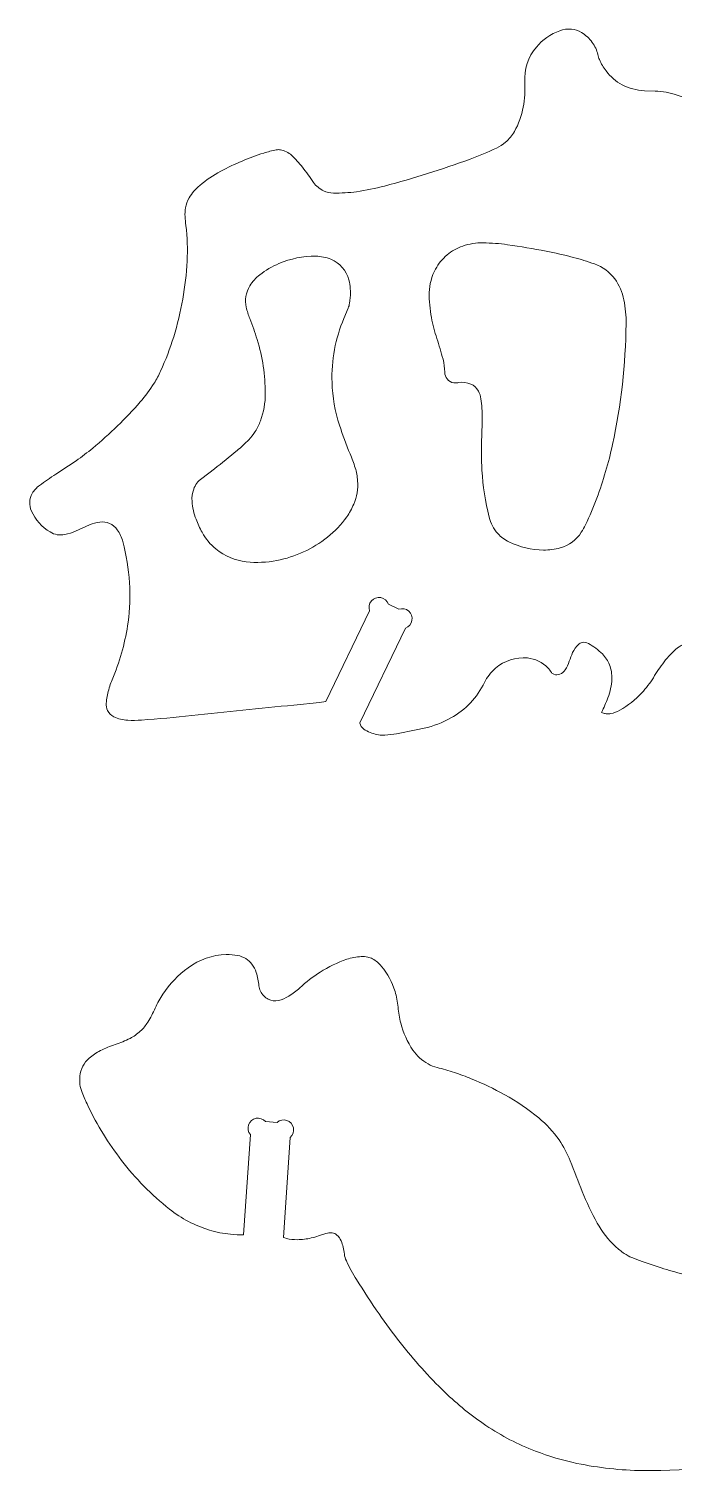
# Model space of a CAD drawing. Header units: centimetres. Extents: x -10.7 to 10.9, y -7.9 to 10.7.
# Drawn here: x 6.491 to 8.366, y 2.67 to 6.86 of the extents above; entities that cross this region are included whole.
import ezdxf

# ---------------------------------------------------------------- set-up
doc = ezdxf.new("R2010")
doc.units = ezdxf.units.CM
doc.header["$MEASUREMENT"] = 0
doc.layers.add('Capa 1', color=7, linetype='Continuous')

msp = doc.modelspace()

# ---------------------------------------------------------------- linework, layer by layer
at = {"layer": 'Capa 1', "color": 250, "lineweight": 18}
for points, knots in [([(6.62684, 5.40086), (6.61678, 5.39655), (6.6063, 5.39323), (6.59556, 5.39098), (6.59556, 5.39098), (6.58074, 5.38786), (6.56527, 5.39053), (6.55234, 5.39844), (6.55234, 5.39844), (6.52873, 5.41289), (6.50993, 5.43406), (6.49838, 5.45922), (6.49838, 5.45922), (6.4908, 5.47574), (6.49171, 5.49495), (6.50081, 5.51068), (6.50081, 5.51068), (6.50604, 5.51969), (6.51308, 5.5275), (6.52152, 5.53361), (6.52152, 5.53361), (6.53704, 5.54491), (6.55291, 5.55574), (6.56905, 5.56613), (6.56905, 5.56613), (6.58892, 5.57894), (6.60858, 5.59204), (6.62803, 5.60549), (6.62803, 5.60549), (6.64473, 5.61701), (6.66092, 5.62927), (6.67654, 5.64222), (6.67654, 5.64222), (6.72594, 5.68319), (6.77203, 5.72796), (6.81438, 5.77616), (6.81438, 5.77616), (6.8294, 5.79322), (6.84295, 5.81153), (6.8549, 5.83085), (6.8549, 5.83085), (6.8619, 5.84217), (6.86818, 5.85392), (6.87369, 5.86602), (6.87369, 5.86602), (6.88844, 5.89839), (6.9011, 5.93169), (6.91159, 5.9657), (6.91159, 5.9657), (6.92265, 6.00158), (6.9315, 6.03813), (6.9381, 6.0751), (6.9381, 6.0751), (6.94459, 6.11145), (6.94881, 6.14816), (6.95074, 6.18505), (6.95074, 6.18505), (6.95255, 6.21972), (6.9513, 6.25451), (6.94699, 6.28896), (6.94699, 6.28896), (6.94592, 6.29757), (6.94515, 6.3062), (6.94467, 6.31487), (6.94467, 6.31487), (6.9442, 6.32336), (6.94469, 6.33189), (6.94614, 6.34029), (6.94614, 6.34029), (6.94787, 6.35033), (6.95142, 6.35999), (6.95662, 6.36876), (6.95662, 6.36876), (6.96479, 6.38255), (6.97522, 6.39488), (6.98744, 6.40524), (6.98744, 6.40524), (7.00619, 6.42111), (7.02661, 6.43493), (7.04832, 6.44642), (7.04832, 6.44642), (7.06861, 6.45718), (7.08937, 6.46704), (7.11055, 6.47596), (7.11055, 6.47596), (7.13105, 6.48462), (7.15193, 6.49234), (7.17311, 6.4991), (7.17311, 6.4991), (7.18515, 6.50295), (7.19741, 6.5061), (7.20981, 6.50852), (7.20981, 6.50852), (7.21376, 6.50928), (7.21784, 6.50932), (7.22179, 6.50861), (7.22179, 6.50861), (7.23383, 6.50648), (7.24501, 6.50095), (7.25402, 6.49269), (7.25402, 6.49269), (7.26553, 6.48213), (7.27611, 6.47061), (7.28563, 6.45823), (7.28563, 6.45823), (7.29679, 6.44371), (7.3076, 6.42894), (7.31803, 6.41389), (7.31803, 6.41389), (7.32539, 6.40331), (7.33546, 6.39494), (7.3472, 6.38964), (7.3472, 6.38964), (7.35611, 6.38559), (7.36574, 6.38339), (7.37553, 6.38312), (7.37553, 6.38312), (7.3981, 6.38251), (7.4207, 6.38383), (7.44305, 6.38705), (7.44305, 6.38705), (7.4704, 6.39099), (7.4975, 6.39649), (7.52423, 6.40354), (7.52423, 6.40354), (7.60817, 6.42564), (7.69102, 6.45165), (7.77255, 6.48146), (7.77255, 6.48146), (7.79873, 6.49104), (7.82443, 6.50182), (7.84959, 6.5138), (7.84959, 6.5138), (7.85898, 6.51828), (7.86776, 6.52393), (7.87573, 6.53061), (7.87573, 6.53061), (7.8862, 6.53938), (7.89497, 6.54998), (7.90162, 6.56193), (7.90162, 6.56193), (7.91394, 6.584), (7.92254, 6.60791), (7.92712, 6.63276), (7.92712, 6.63276), (7.9293, 6.6445), (7.93075, 6.65635), (7.93148, 6.66826), (7.93148, 6.66826), (7.93221, 6.68047), (7.93225, 6.69269), (7.93154, 6.7049), (7.93154, 6.7049), (7.92942, 6.74198), (7.9415, 6.77852), (7.96528, 6.80706), (7.96528, 6.80706), (7.98331, 6.82869), (8.00681, 6.84514), (8.03331, 6.85466), (8.03331, 6.85466), (8.04412, 6.85856), (8.05564, 6.86009), (8.06709, 6.85918), (8.06709, 6.85918), (8.07747, 6.85837), (8.08751, 6.8551), (8.09638, 6.84966), (8.09638, 6.84966), (8.10863, 6.84213), (8.11932, 6.83231), (8.12785, 6.82071), (8.12785, 6.82071), (8.13565, 6.81013), (8.14109, 6.79801), (8.14385, 6.78515), (8.14385, 6.78515), (8.1449, 6.78024), (8.14645, 6.77544), (8.14847, 6.77084), (8.14847, 6.77084), (8.15365, 6.75913), (8.16012, 6.74802), (8.16776, 6.73775), (8.16776, 6.73775), (8.18024, 6.72098), (8.19638, 6.70727), (8.21495, 6.69768), (8.21495, 6.69768), (8.23487, 6.68738), (8.25671, 6.68143), (8.27908, 6.68022)], [0, 0, 0, 0, 0.0204082, 0.0204082, 0.0204082, 0.0204082, 0.0408163, 0.0408163, 0.0408163, 0.0408163, 0.0612245, 0.0612245, 0.0612245, 0.0612245, 0.0816327, 0.0816327, 0.0816327, 0.0816327, 0.1020408, 0.1020408, 0.1020408, 0.1020408, 0.122449, 0.122449, 0.122449, 0.122449, 0.1428571, 0.1428571, 0.1428571, 0.1428571, 0.1632653, 0.1632653, 0.1632653, 0.1632653, 0.1836735, 0.1836735, 0.1836735, 0.1836735, 0.2040816, 0.2040816, 0.2040816, 0.2040816, 0.2244898, 0.2244898, 0.2244898, 0.2244898, 0.244898, 0.244898, 0.244898, 0.244898, 0.2653061, 0.2653061, 0.2653061, 0.2653061, 0.2857143, 0.2857143, 0.2857143, 0.2857143, 0.3061224, 0.3061224, 0.3061224, 0.3061224, 0.3265306, 0.3265306, 0.3265306, 0.3265306, 0.3469388, 0.3469388, 0.3469388, 0.3469388, 0.3673469, 0.3673469, 0.3673469, 0.3673469, 0.3877551, 0.3877551, 0.3877551, 0.3877551, 0.4081633, 0.4081633, 0.4081633, 0.4081633, 0.4285714, 0.4285714, 0.4285714, 0.4285714, 0.4489796, 0.4489796, 0.4489796, 0.4489796, 0.4693878, 0.4693878, 0.4693878, 0.4693878, 0.4897959, 0.4897959, 0.4897959, 0.4897959, 0.5102041, 0.5102041, 0.5102041, 0.5102041, 0.5306122, 0.5306122, 0.5306122, 0.5306122, 0.5510204, 0.5510204, 0.5510204, 0.5510204, 0.5714286, 0.5714286, 0.5714286, 0.5714286, 0.5918367, 0.5918367, 0.5918367, 0.5918367, 0.6122449, 0.6122449, 0.6122449, 0.6122449, 0.6326531, 0.6326531, 0.6326531, 0.6326531, 0.6530612, 0.6530612, 0.6530612, 0.6530612, 0.6734694, 0.6734694, 0.6734694, 0.6734694, 0.6938776, 0.6938776, 0.6938776, 0.6938776, 0.7142857, 0.7142857, 0.7142857, 0.7142857, 0.7346939, 0.7346939, 0.7346939, 0.7346939, 0.755102, 0.755102, 0.755102, 0.755102, 0.7755102, 0.7755102, 0.7755102, 0.7755102, 0.7959184, 0.7959184, 0.7959184, 0.7959184, 0.8163265, 0.8163265, 0.8163265, 0.8163265, 0.8367347, 0.8367347, 0.8367347, 0.8367347, 0.8571429, 0.8571429, 0.8571429, 0.8571429, 0.877551, 0.877551, 0.877551, 0.877551, 0.8979592, 0.8979592, 0.8979592, 0.8979592, 0.9183673, 0.9183673, 0.9183673, 0.9183673, 0.9387755, 0.9387755, 0.9387755, 0.9387755, 0.9591837, 0.9591837, 0.9591837, 0.9591837, 1, 1, 1, 1]), ([(8.31074, 6.679), (8.32131, 6.67876), (8.33185, 6.67774), (8.34228, 6.67594), (8.34228, 6.67594), (8.37421, 6.67044), (8.40447, 6.65778), (8.43079, 6.6389), (8.43079, 6.6389), (8.46445, 6.61475), (8.4936, 6.5849), (8.51691, 6.55068), (8.51691, 6.55068), (8.52509, 6.5387), (8.53261, 6.5263), (8.53948, 6.51353), (8.53948, 6.51353), (8.54451, 6.50417), (8.54886, 6.49446), (8.5525, 6.48448), (8.5525, 6.48448), (8.55764, 6.47041), (8.56478, 6.45714), (8.57372, 6.44511), (8.57372, 6.44511), (8.58988, 6.42336), (8.61194, 6.40669), (8.6373, 6.39713)], [0, 0, 0, 0, 0.125, 0.125, 0.125, 0.125, 0.25, 0.25, 0.25, 0.25, 0.375, 0.375, 0.375, 0.375, 0.5, 0.5, 0.5, 0.5, 0.625, 0.625, 0.625, 0.625, 0.75, 0.75, 0.75, 0.75, 1, 1, 1, 1]), ([(8.1343, 6.17702), (8.1577, 6.16859), (8.1781, 6.15347), (8.19299, 6.13353), (8.19299, 6.13353), (8.20644, 6.11555), (8.21561, 6.09476), (8.21983, 6.0727), (8.21983, 6.0727), (8.22423, 6.0498), (8.22631, 6.02652), (8.22606, 6.00319), (8.22606, 6.00319), (8.22478, 5.88525), (8.21158, 5.76776), (8.18667, 5.65248), (8.18667, 5.65248), (8.17522, 5.59951), (8.16, 5.54743), (8.14109, 5.49664), (8.14109, 5.49664), (8.13133, 5.47038), (8.12034, 5.44459), (8.10819, 5.41935), (8.10819, 5.41935), (8.10456, 5.4118), (8.10045, 5.40448), (8.09592, 5.39746), (8.09592, 5.39746), (8.08168, 5.37534), (8.05981, 5.35926), (8.03447, 5.35224), (8.03447, 5.35224), (8.01879, 5.34789), (8.00256, 5.34582), (7.98628, 5.34606), (7.98628, 5.34606), (7.95139, 5.3466), (7.91704, 5.35465), (7.88554, 5.36965), (7.88554, 5.36965), (7.8733, 5.3755), (7.86236, 5.38375), (7.85339, 5.39394), (7.85339, 5.39394), (7.84131, 5.40763), (7.8327, 5.42402), (7.82826, 5.44173), (7.82826, 5.44173), (7.81711, 5.48634), (7.81011, 5.53188), (7.80738, 5.57776), (7.80738, 5.57776), (7.80543, 5.61066), (7.80516, 5.64366), (7.80659, 5.67658), (7.80659, 5.67658), (7.80737, 5.6943), (7.80782, 5.71205), (7.80797, 5.72978), (7.80797, 5.72978), (7.80811, 5.74835), (7.8069, 5.76691), (7.8043, 5.7853), (7.8043, 5.7853), (7.8032, 5.79315), (7.80072, 5.80074), (7.79698, 5.80773), (7.79698, 5.80773), (7.79207, 5.81688), (7.78422, 5.82412), (7.77468, 5.82828), (7.77468, 5.82828), (7.76391, 5.83295), (7.75199, 5.83438), (7.74043, 5.83233), (7.74043, 5.83233), (7.73558, 5.83146), (7.73063, 5.83133), (7.72574, 5.83193), (7.72574, 5.83193), (7.71799, 5.83285), (7.71092, 5.83684), (7.70614, 5.84301), (7.70614, 5.84301), (7.70181, 5.84857), (7.69943, 5.85539), (7.69932, 5.86242), (7.69932, 5.86242), (7.69914, 5.87518), (7.69739, 5.88787), (7.69413, 5.9002), (7.69413, 5.9002), (7.68877, 5.92047), (7.68285, 5.94059), (7.67637, 5.96052), (7.67637, 5.96052), (7.66988, 5.98047), (7.6646, 6.00079), (7.66054, 6.02138), (7.66054, 6.02138), (7.65582, 6.04535), (7.6537, 6.06977), (7.65424, 6.0942), (7.65424, 6.0942), (7.65475, 6.11808), (7.66102, 6.14146), (7.67247, 6.16242), (7.67247, 6.16242), (7.68097, 6.17795), (7.69224, 6.19176), (7.70577, 6.20319), (7.70577, 6.20319), (7.71921, 6.21456), (7.73464, 6.22332), (7.7513, 6.22905), (7.7513, 6.22905), (7.77042, 6.23561), (7.79051, 6.23881), (7.81071, 6.23851), (7.81071, 6.23851), (7.83453, 6.23814), (7.85831, 6.23627), (7.8819, 6.23294), (7.8819, 6.23294), (7.91926, 6.22767), (7.95646, 6.22145), (7.99351, 6.21433), (7.99351, 6.21433), (8.02012, 6.20922), (8.04654, 6.20318), (8.07274, 6.19623), (8.07274, 6.19623), (8.09353, 6.19073), (8.11406, 6.18432), (8.1343, 6.17702)], [0, 0, 0, 0, 0.0285714, 0.0285714, 0.0285714, 0.0285714, 0.0571429, 0.0571429, 0.0571429, 0.0571429, 0.0857143, 0.0857143, 0.0857143, 0.0857143, 0.1142857, 0.1142857, 0.1142857, 0.1142857, 0.1428571, 0.1428571, 0.1428571, 0.1428571, 0.1714286, 0.1714286, 0.1714286, 0.1714286, 0.2, 0.2, 0.2, 0.2, 0.2285714, 0.2285714, 0.2285714, 0.2285714, 0.2571429, 0.2571429, 0.2571429, 0.2571429, 0.2857143, 0.2857143, 0.2857143, 0.2857143, 0.3142857, 0.3142857, 0.3142857, 0.3142857, 0.3428571, 0.3428571, 0.3428571, 0.3428571, 0.3714286, 0.3714286, 0.3714286, 0.3714286, 0.4, 0.4, 0.4, 0.4, 0.4285714, 0.4285714, 0.4285714, 0.4285714, 0.4571429, 0.4571429, 0.4571429, 0.4571429, 0.4857143, 0.4857143, 0.4857143, 0.4857143, 0.5142857, 0.5142857, 0.5142857, 0.5142857, 0.5428571, 0.5428571, 0.5428571, 0.5428571, 0.5714286, 0.5714286, 0.5714286, 0.5714286, 0.6, 0.6, 0.6, 0.6, 0.6285714, 0.6285714, 0.6285714, 0.6285714, 0.6571429, 0.6571429, 0.6571429, 0.6571429, 0.6857143, 0.6857143, 0.6857143, 0.6857143, 0.7142857, 0.7142857, 0.7142857, 0.7142857, 0.7428571, 0.7428571, 0.7428571, 0.7428571, 0.7714286, 0.7714286, 0.7714286, 0.7714286, 0.8, 0.8, 0.8, 0.8, 0.8285714, 0.8285714, 0.8285714, 0.8285714, 0.8571429, 0.8571429, 0.8571429, 0.8571429, 0.8857143, 0.8857143, 0.8857143, 0.8857143, 0.9142857, 0.9142857, 0.9142857, 0.9142857, 0.9428571, 0.9428571, 0.9428571, 0.9428571, 1, 1, 1, 1]), ([(7.02986, 5.5821), (7.05225, 5.5991), (7.07417, 5.61669), (7.09565, 5.63481), (7.09565, 5.63481), (7.10754, 5.64483), (7.11896, 5.65541), (7.12987, 5.66651), (7.12987, 5.66651), (7.137, 5.67377), (7.1433, 5.68181), (7.14866, 5.69047), (7.14866, 5.69047), (7.15468, 5.70027), (7.15974, 5.71063), (7.16372, 5.72143), (7.16372, 5.72143), (7.17309, 5.74683), (7.17786, 5.77369), (7.1778, 5.80076), (7.1778, 5.80076), (7.1777, 5.85382), (7.16972, 5.90659), (7.15413, 5.9573), (7.15413, 5.9573), (7.14779, 5.97794), (7.14067, 5.99834), (7.13278, 6.01843), (7.13278, 6.01843), (7.12853, 6.02926), (7.12507, 6.04039), (7.12243, 6.05172), (7.12243, 6.05172), (7.12007, 6.06186), (7.11977, 6.07237), (7.12153, 6.08262), (7.12153, 6.08262), (7.12343, 6.09355), (7.12735, 6.10405), (7.13312, 6.11354), (7.13312, 6.11354), (7.14061, 6.12589), (7.15032, 6.13673), (7.16178, 6.14551), (7.16178, 6.14551), (7.17886, 6.15862), (7.19749, 6.16956), (7.21725, 6.1781), (7.21725, 6.1781), (7.25112, 6.19273), (7.28769, 6.20004), (7.32458, 6.19952), (7.32458, 6.19952), (7.33954, 6.19932), (7.35431, 6.19635), (7.36819, 6.19074), (7.36819, 6.19074), (7.39415, 6.18027), (7.41356, 6.15809), (7.42053, 6.13098)], [0, 0, 0, 0, 0.0625, 0.0625, 0.0625, 0.0625, 0.125, 0.125, 0.125, 0.125, 0.1875, 0.1875, 0.1875, 0.1875, 0.25, 0.25, 0.25, 0.25, 0.3125, 0.3125, 0.3125, 0.3125, 0.375, 0.375, 0.375, 0.375, 0.4375, 0.4375, 0.4375, 0.4375, 0.5, 0.5, 0.5, 0.5, 0.5625, 0.5625, 0.5625, 0.5625, 0.625, 0.625, 0.625, 0.625, 0.6875, 0.6875, 0.6875, 0.6875, 0.75, 0.75, 0.75, 0.75, 0.8125, 0.8125, 0.8125, 0.8125, 0.875, 0.875, 0.875, 0.875, 1, 1, 1, 1]), ([(7.42451, 6.07921), (7.42451, 6.07921), (7.42348, 6.0699), (7.42348, 6.0699), (7.42348, 6.0699), (7.42348, 6.0699), (7.4225, 6.06276), (7.4225, 6.06276)], [0, 0, 0, 0, 0.3333333, 0.3333333, 0.3333333, 0.3333333, 1, 1, 1, 1]), ([(7.40624, 6.019), (7.39383, 5.98981), (7.38464, 5.95934), (7.37885, 5.92814), (7.37885, 5.92814), (7.37304, 5.89671), (7.37064, 5.86475), (7.37173, 5.83281), (7.37173, 5.83281), (7.37317, 5.79061), (7.38048, 5.74881), (7.39343, 5.70862), (7.39343, 5.70862), (7.40253, 5.68044), (7.41281, 5.65267), (7.42424, 5.62534), (7.42424, 5.62534), (7.42978, 5.61211), (7.43471, 5.59862), (7.43898, 5.58494), (7.43898, 5.58494), (7.44283, 5.57262), (7.44524, 5.55991), (7.44615, 5.54706), (7.44615, 5.54706), (7.44779, 5.52372), (7.44386, 5.50033), (7.43467, 5.47882), (7.43467, 5.47882), (7.42916, 5.46596), (7.42237, 5.45369), (7.41435, 5.4422), (7.41435, 5.4422), (7.39884, 5.41995), (7.38012, 5.40013), (7.35879, 5.38337), (7.35879, 5.38337), (7.31563, 5.34945), (7.26507, 5.32623), (7.21121, 5.31559), (7.21121, 5.31559), (7.18199, 5.30983), (7.15206, 5.3086), (7.12247, 5.31194), (7.12247, 5.31194), (7.09009, 5.31558), (7.05948, 5.32848), (7.03426, 5.34909), (7.03426, 5.34909), (7.01787, 5.36249), (7.00424, 5.37891), (6.9941, 5.3975), (6.9941, 5.3975), (6.98744, 5.40972), (6.9816, 5.42237), (6.97666, 5.43538), (6.97666, 5.43538), (6.97031, 5.45205), (6.96638, 5.46954), (6.96496, 5.48732), (6.96496, 5.48732), (6.96402, 5.49929), (6.96565, 5.51133), (6.96973, 5.5226), (6.96973, 5.5226), (6.9743, 5.53517), (6.9824, 5.54614), (6.99306, 5.55421)], [0, 0, 0, 0, 0.0555556, 0.0555556, 0.0555556, 0.0555556, 0.1111111, 0.1111111, 0.1111111, 0.1111111, 0.1666667, 0.1666667, 0.1666667, 0.1666667, 0.2222222, 0.2222222, 0.2222222, 0.2222222, 0.2777778, 0.2777778, 0.2777778, 0.2777778, 0.3333333, 0.3333333, 0.3333333, 0.3333333, 0.3888889, 0.3888889, 0.3888889, 0.3888889, 0.4444444, 0.4444444, 0.4444444, 0.4444444, 0.5, 0.5, 0.5, 0.5, 0.5555556, 0.5555556, 0.5555556, 0.5555556, 0.6111111, 0.6111111, 0.6111111, 0.6111111, 0.6666667, 0.6666667, 0.6666667, 0.6666667, 0.7222222, 0.7222222, 0.7222222, 0.7222222, 0.7777778, 0.7777778, 0.7777778, 0.7777778, 0.8333333, 0.8333333, 0.8333333, 0.8333333, 0.8888889, 0.8888889, 0.8888889, 0.8888889, 1, 1, 1, 1]), ([(7.26093, 4.89567), (7.16208, 4.88606), (7.06327, 4.87594), (6.96452, 4.86532), (6.96452, 4.86532), (6.91585, 4.86008), (6.86712, 4.85565), (6.81833, 4.85202), (6.81833, 4.85202), (6.80487, 4.85101), (6.79138, 4.85082), (6.77793, 4.85143), (6.77793, 4.85143), (6.76382, 4.85207), (6.75001, 4.85562), (6.73737, 4.86188), (6.73737, 4.86188), (6.72953, 4.86575), (6.72329, 4.87223), (6.71972, 4.88019), (6.71972, 4.88019), (6.71683, 4.8866), (6.71553, 4.89359), (6.71589, 4.9006), (6.71589, 4.9006), (6.71658, 4.91409), (6.71892, 4.92744), (6.72282, 4.94038), (6.72282, 4.94038), (6.72677, 4.95341), (6.73134, 4.96625), (6.73654, 4.97884), (6.73654, 4.97884), (6.7574, 5.02934), (6.77171, 5.08228), (6.7791, 5.13641), (6.7791, 5.13641), (6.78428, 5.17443), (6.78564, 5.21285), (6.78316, 5.25113), (6.78316, 5.25113), (6.78055, 5.29141), (6.77412, 5.33136), (6.76393, 5.37042), (6.76393, 5.37042), (6.76071, 5.38278), (6.75527, 5.39445), (6.74785, 5.40486), (6.74785, 5.40486), (6.73629, 5.4211), (6.71681, 5.4297), (6.69704, 5.42732), (6.69704, 5.42732), (6.68675, 5.42607), (6.67672, 5.42323), (6.6673, 5.41888)], [0, 0, 0, 0, 0.0666667, 0.0666667, 0.0666667, 0.0666667, 0.1333333, 0.1333333, 0.1333333, 0.1333333, 0.2, 0.2, 0.2, 0.2, 0.2666667, 0.2666667, 0.2666667, 0.2666667, 0.3333333, 0.3333333, 0.3333333, 0.3333333, 0.4, 0.4, 0.4, 0.4, 0.4666667, 0.4666667, 0.4666667, 0.4666667, 0.5333333, 0.5333333, 0.5333333, 0.5333333, 0.6, 0.6, 0.6, 0.6, 0.6666667, 0.6666667, 0.6666667, 0.6666667, 0.7333333, 0.7333333, 0.7333333, 0.7333333, 0.8, 0.8, 0.8, 0.8, 0.8666667, 0.8666667, 0.8666667, 0.8666667, 1, 1, 1, 1]), ([(7.53536, 5.18881), (7.53193, 5.19856), (7.52356, 5.20576), (7.5134, 5.20768), (7.5134, 5.20768), (7.50323, 5.20958), (7.4928, 5.20594), (7.48607, 5.19808), (7.48607, 5.19808), (7.47932, 5.19023), (7.47729, 5.17939), (7.48071, 5.16963)], [0, 0, 0, 0, 0.25, 0.25, 0.25, 0.25, 0.5, 0.5, 0.5, 0.5, 1, 1, 1, 1]), ([(7.48071, 5.16963), (7.48071, 5.16963), (7.35401, 4.90579), (7.35401, 4.90579), (7.35401, 4.90579), (7.35401, 4.90579), (7.33501, 4.90349), (7.33501, 4.90349), (7.33501, 4.90349), (7.33501, 4.90349), (7.26093, 4.89567), (7.26093, 4.89567)], [0, 0, 0, 0, 0.25, 0.25, 0.25, 0.25, 0.5, 0.5, 0.5, 0.5, 1, 1, 1, 1]), ([(7.58512, 5.11946), (7.59487, 5.1229), (7.60207, 5.13126), (7.60399, 5.14143), (7.60399, 5.14143), (7.60591, 5.15161), (7.60225, 5.16203), (7.59439, 5.16876), (7.59439, 5.16876), (7.58654, 5.17551), (7.5757, 5.17755), (7.56594, 5.17413)], [0, 0, 0, 0, 0.25, 0.25, 0.25, 0.25, 0.5, 0.5, 0.5, 0.5, 1, 1, 1, 1]), ([(9.17861, 4.83002), (9.19373, 4.85295), (9.20854, 4.8761), (9.22302, 4.89943), (9.22302, 4.89943), (9.23899, 4.92515), (9.25227, 4.95246), (9.26261, 4.9809), (9.26261, 4.9809), (9.27084, 5.00358), (9.27552, 5.02737), (9.27648, 5.05148), (9.27648, 5.05148), (9.27719, 5.0693), (9.27412, 5.08705), (9.26747, 5.10361), (9.26747, 5.10361), (9.26468, 5.11057), (9.26116, 5.1172), (9.25695, 5.12339), (9.25695, 5.12339), (9.25241, 5.13006), (9.24724, 5.13628), (9.24147, 5.14194), (9.24147, 5.14194), (9.23577, 5.14752), (9.22918, 5.15213), (9.22198, 5.15556), (9.22198, 5.15556), (9.21011, 5.1612), (9.19645, 5.16167), (9.18423, 5.15685), (9.18423, 5.15685), (9.16919, 5.15092), (9.15666, 5.14004), (9.14868, 5.126), (9.14868, 5.126), (9.13972, 5.11021), (9.13282, 5.09334), (9.12816, 5.0758), (9.12816, 5.0758), (9.12541, 5.06547), (9.12292, 5.05509), (9.1207, 5.04464), (9.1207, 5.04464), (9.11657, 5.02521), (9.1109, 5.00613), (9.10379, 4.9876), (9.10379, 4.9876), (9.09165, 4.95598), (9.07477, 4.92638), (9.05374, 4.89983), (9.05374, 4.89983), (9.03841, 4.88047), (9.01916, 4.86455), (8.99726, 4.8531), (8.99726, 4.8531), (8.9903, 4.84945), (8.98302, 4.84647), (8.9755, 4.84417), (8.9755, 4.84417), (8.96451, 4.84082), (8.95345, 4.83771), (8.94232, 4.83485), (8.94232, 4.83485), (8.95306, 4.8593), (8.96262, 4.88426), (8.97094, 4.90964), (8.97094, 4.90964), (8.97816, 4.93166), (8.98251, 4.95452), (8.98388, 4.97764), (8.98388, 4.97764), (8.98483, 4.99364), (8.98344, 5.00968), (8.97976, 5.02525), (8.97976, 5.02525), (8.97377, 5.05063), (8.95867, 5.0729), (8.93731, 5.08785), (8.93731, 5.08785), (8.92722, 5.09491), (8.91578, 5.09979), (8.90369, 5.10216), (8.90369, 5.10216), (8.89045, 5.10476), (8.87673, 5.10197), (8.86557, 5.0944), (8.86557, 5.0944), (8.85893, 5.08988), (8.85363, 5.08365), (8.85027, 5.07638), (8.85027, 5.07638), (8.84541, 5.06587), (8.84255, 5.05457), (8.84183, 5.04302), (8.84183, 5.04302), (8.84082, 5.02723), (8.84012, 5.01143), (8.83969, 4.9956), (8.83969, 4.9956), (8.83925, 4.97976), (8.8376, 4.96397), (8.83475, 4.94839), (8.83475, 4.94839), (8.83174, 4.93204), (8.82665, 4.91614), (8.81962, 4.90108), (8.81962, 4.90108), (8.80802, 4.87627), (8.78898, 4.85565), (8.76518, 4.84207), (8.76518, 4.84207), (8.75147, 4.83427), (8.73664, 4.82868), (8.72119, 4.82548), (8.72119, 4.82548), (8.70708, 4.82257), (8.69275, 4.82087), (8.67835, 4.82039), (8.67835, 4.82039), (8.68808, 4.84284), (8.69724, 4.86553), (8.70586, 4.88844), (8.70586, 4.88844), (8.7121, 4.90508), (8.71686, 4.92226), (8.72003, 4.93976), (8.72003, 4.93976), (8.72287, 4.95546), (8.72404, 4.97143), (8.72353, 4.98739), (8.72353, 4.98739), (8.72275, 5.01108), (8.71421, 5.03386), (8.69916, 5.05217), (8.69916, 5.05217), (8.68646, 5.06765), (8.67011, 5.07972), (8.65157, 5.0873), (8.65157, 5.0873), (8.64249, 5.09101), (8.63246, 5.09169), (8.62296, 5.08922), (8.62296, 5.08922), (8.61104, 5.08613), (8.60119, 5.07778), (8.59617, 5.06653), (8.59617, 5.06653), (8.59241, 5.05805), (8.58951, 5.0492), (8.5875, 5.04015), (8.5875, 5.04015), (8.5843, 5.02566), (8.58202, 5.011), (8.58067, 4.99621), (8.58067, 4.99621), (8.57931, 4.98145), (8.57689, 4.96679), (8.57344, 4.95235), (8.57344, 4.95235), (8.56926, 4.93484), (8.56274, 4.91797), (8.55408, 4.9022), (8.55408, 4.9022), (8.53925, 4.87514), (8.5167, 4.8531), (8.48932, 4.83886), (8.48932, 4.83886), (8.4779, 4.83292), (8.46585, 4.82828), (8.45339, 4.82504), (8.45339, 4.82504), (8.4359, 4.82047), (8.41805, 4.81731), (8.40005, 4.81557), (8.40005, 4.81557), (8.42019, 4.83818), (8.43754, 4.86312), (8.45175, 4.88988), (8.45175, 4.88988), (8.46181, 4.90884), (8.46857, 4.92938), (8.47175, 4.95061), (8.47175, 4.95061), (8.47443, 4.96857), (8.47371, 4.98685), (8.46966, 5.00455), (8.46966, 5.00455), (8.46574, 5.02156), (8.45855, 5.03767), (8.44849, 5.05194), (8.44849, 5.05194), (8.44305, 5.05962), (8.43598, 5.06599), (8.42777, 5.07057), (8.42777, 5.07057), (8.41861, 5.07568), (8.40773, 5.07676), (8.39774, 5.07351), (8.39774, 5.07351), (8.38966, 5.07089), (8.38214, 5.06684), (8.3755, 5.06153), (8.3755, 5.06153), (8.36084, 5.0498), (8.34775, 5.03623), (8.33657, 5.02113), (8.33657, 5.02113), (8.32555, 5.00626), (8.31514, 4.99095), (8.30534, 4.97524), (8.30534, 4.97524), (8.29552, 4.95951), (8.28418, 4.94476), (8.27152, 4.93121), (8.27152, 4.93121), (8.25285, 4.91128), (8.23136, 4.89419), (8.20772, 4.88052), (8.20772, 4.88052), (8.19963, 4.87585), (8.19082, 4.87255), (8.18166, 4.87078), (8.18166, 4.87078), (8.1781, 4.87009), (8.17447, 4.86986), (8.17085, 4.87011), (8.17085, 4.87011), (8.16726, 4.87035), (8.1637, 4.87108), (8.16027, 4.87224)], [0, 0, 0, 0, 0.0169492, 0.0169492, 0.0169492, 0.0169492, 0.0338983, 0.0338983, 0.0338983, 0.0338983, 0.0508475, 0.0508475, 0.0508475, 0.0508475, 0.0677966, 0.0677966, 0.0677966, 0.0677966, 0.0847458, 0.0847458, 0.0847458, 0.0847458, 0.1016949, 0.1016949, 0.1016949, 0.1016949, 0.1186441, 0.1186441, 0.1186441, 0.1186441, 0.1355932, 0.1355932, 0.1355932, 0.1355932, 0.1525424, 0.1525424, 0.1525424, 0.1525424, 0.1694915, 0.1694915, 0.1694915, 0.1694915, 0.1864407, 0.1864407, 0.1864407, 0.1864407, 0.2033898, 0.2033898, 0.2033898, 0.2033898, 0.220339, 0.220339, 0.220339, 0.220339, 0.2372881, 0.2372881, 0.2372881, 0.2372881, 0.2542373, 0.2542373, 0.2542373, 0.2542373, 0.2711864, 0.2711864, 0.2711864, 0.2711864, 0.2881356, 0.2881356, 0.2881356, 0.2881356, 0.3050847, 0.3050847, 0.3050847, 0.3050847, 0.3220339, 0.3220339, 0.3220339, 0.3220339, 0.3389831, 0.3389831, 0.3389831, 0.3389831, 0.3559322, 0.3559322, 0.3559322, 0.3559322, 0.3728814, 0.3728814, 0.3728814, 0.3728814, 0.3898305, 0.3898305, 0.3898305, 0.3898305, 0.4067797, 0.4067797, 0.4067797, 0.4067797, 0.4237288, 0.4237288, 0.4237288, 0.4237288, 0.440678, 0.440678, 0.440678, 0.440678, 0.4576271, 0.4576271, 0.4576271, 0.4576271, 0.4745763, 0.4745763, 0.4745763, 0.4745763, 0.4915254, 0.4915254, 0.4915254, 0.4915254, 0.5084746, 0.5084746, 0.5084746, 0.5084746, 0.5254237, 0.5254237, 0.5254237, 0.5254237, 0.5423729, 0.5423729, 0.5423729, 0.5423729, 0.559322, 0.559322, 0.559322, 0.559322, 0.5762712, 0.5762712, 0.5762712, 0.5762712, 0.5932203, 0.5932203, 0.5932203, 0.5932203, 0.6101695, 0.6101695, 0.6101695, 0.6101695, 0.6271186, 0.6271186, 0.6271186, 0.6271186, 0.6440678, 0.6440678, 0.6440678, 0.6440678, 0.6610169, 0.6610169, 0.6610169, 0.6610169, 0.6779661, 0.6779661, 0.6779661, 0.6779661, 0.6949153, 0.6949153, 0.6949153, 0.6949153, 0.7118644, 0.7118644, 0.7118644, 0.7118644, 0.7288136, 0.7288136, 0.7288136, 0.7288136, 0.7457627, 0.7457627, 0.7457627, 0.7457627, 0.7627119, 0.7627119, 0.7627119, 0.7627119, 0.779661, 0.779661, 0.779661, 0.779661, 0.7966102, 0.7966102, 0.7966102, 0.7966102, 0.8135593, 0.8135593, 0.8135593, 0.8135593, 0.8305085, 0.8305085, 0.8305085, 0.8305085, 0.8474576, 0.8474576, 0.8474576, 0.8474576, 0.8644068, 0.8644068, 0.8644068, 0.8644068, 0.8813559, 0.8813559, 0.8813559, 0.8813559, 0.8983051, 0.8983051, 0.8983051, 0.8983051, 0.9152542, 0.9152542, 0.9152542, 0.9152542, 0.9322034, 0.9322034, 0.9322034, 0.9322034, 0.9491525, 0.9491525, 0.9491525, 0.9491525, 0.9661017, 0.9661017, 0.9661017, 0.9661017, 1, 1, 1, 1]), ([(8.15469, 4.87434), (8.16128, 4.88818), (8.1674, 4.90223), (8.17306, 4.91648), (8.17306, 4.91648), (8.17999, 4.93398), (8.1839, 4.95252), (8.18457, 4.97133), (8.18457, 4.97133), (8.18507, 4.98538), (8.1828, 4.99937), (8.17786, 5.01253), (8.17786, 5.01253), (8.17338, 5.02443), (8.16635, 5.03519), (8.15724, 5.04405), (8.15724, 5.04405), (8.14504, 5.05592), (8.13141, 5.06624), (8.11666, 5.07472), (8.11666, 5.07472), (8.11127, 5.07785), (8.10492, 5.0789), (8.09881, 5.07772), (8.09881, 5.07772), (8.09464, 5.0769), (8.09079, 5.07492), (8.08774, 5.07198), (8.08774, 5.07198), (8.08062, 5.06515), (8.07487, 5.05703), (8.07081, 5.04803), (8.07081, 5.04803), (8.06708, 5.03979), (8.0638, 5.03133), (8.06097, 5.02271), (8.06097, 5.02271), (8.05814, 5.01407), (8.05422, 5.00582), (8.04929, 4.99819), (8.04929, 4.99819), (8.0456, 4.99246), (8.04021, 4.98803), (8.0339, 4.98549), (8.0339, 4.98549), (8.02836, 4.98326), (8.02223, 4.98309), (8.01658, 4.98503), (8.01658, 4.98503), (8.01361, 4.98605), (8.01106, 4.98803), (8.00931, 4.99064), (8.00931, 4.99064), (8.00615, 4.99537), (8.00256, 4.99981), (7.9986, 5.00389), (7.9986, 5.00389), (7.98284, 5.02013), (7.96184, 5.03024), (7.93933, 5.03243), (7.93933, 5.03243), (7.90553, 5.03571), (7.87191, 5.02485), (7.84644, 5.00238), (7.84644, 5.00238), (7.83972, 4.99645), (7.83357, 4.9899), (7.82811, 4.98279), (7.82811, 4.98279), (7.82294, 4.97608), (7.81847, 4.96887), (7.81477, 4.96125), (7.81477, 4.96125), (7.79361, 4.91771), (7.75955, 4.88172), (7.71725, 4.8582), (7.71725, 4.8582), (7.69279, 4.84459), (7.66654, 4.83451), (7.63927, 4.82825)], [0, 0, 0, 0, 0.047619, 0.047619, 0.047619, 0.047619, 0.0952381, 0.0952381, 0.0952381, 0.0952381, 0.1428571, 0.1428571, 0.1428571, 0.1428571, 0.1904762, 0.1904762, 0.1904762, 0.1904762, 0.2380952, 0.2380952, 0.2380952, 0.2380952, 0.2857143, 0.2857143, 0.2857143, 0.2857143, 0.3333333, 0.3333333, 0.3333333, 0.3333333, 0.3809524, 0.3809524, 0.3809524, 0.3809524, 0.4285714, 0.4285714, 0.4285714, 0.4285714, 0.4761905, 0.4761905, 0.4761905, 0.4761905, 0.5238095, 0.5238095, 0.5238095, 0.5238095, 0.5714286, 0.5714286, 0.5714286, 0.5714286, 0.6190476, 0.6190476, 0.6190476, 0.6190476, 0.6666667, 0.6666667, 0.6666667, 0.6666667, 0.7142857, 0.7142857, 0.7142857, 0.7142857, 0.7619048, 0.7619048, 0.7619048, 0.7619048, 0.8095238, 0.8095238, 0.8095238, 0.8095238, 0.8571429, 0.8571429, 0.8571429, 0.8571429, 0.9047619, 0.9047619, 0.9047619, 0.9047619, 1, 1, 1, 1]), ([(8.16027, 4.87224), (8.16027, 4.87224), (8.15748, 4.87327), (8.15748, 4.87327), (8.15748, 4.87327), (8.15748, 4.87327), (8.15469, 4.87434), (8.15469, 4.87434)], [0, 0, 0, 0, 0.3333333, 0.3333333, 0.3333333, 0.3333333, 1, 1, 1, 1]), ([(7.55932, 4.81234), (7.54808, 4.81023), (7.53671, 4.80884), (7.52531, 4.80816), (7.52531, 4.80816), (7.51915, 4.8078), (7.51298, 4.80816), (7.50691, 4.80922), (7.50691, 4.80922), (7.49327, 4.81163), (7.48014, 4.81629), (7.46805, 4.823), (7.46805, 4.823), (7.46186, 4.82645), (7.457, 4.8319), (7.45431, 4.83846)], [0, 0, 0, 0, 0.2, 0.2, 0.2, 0.2, 0.4, 0.4, 0.4, 0.4, 0.6, 0.6, 0.6, 0.6, 1, 1, 1, 1]), ([(7.63927, 4.82825), (7.63927, 4.82825), (7.61644, 4.82336), (7.61644, 4.82336), (7.61644, 4.82336), (7.61644, 4.82336), (7.55932, 4.81234), (7.55932, 4.81234)], [0, 0, 0, 0, 0.3333333, 0.3333333, 0.3333333, 0.3333333, 1, 1, 1, 1]), ([(6.88021, 4.05605), (6.90013, 4.08553), (6.92492, 4.1114), (6.95352, 4.13258), (6.95352, 4.13258), (6.98562, 4.15635), (7.02425, 4.16973), (7.06417, 4.1709), (7.06417, 4.1709), (7.07554, 4.17125), (7.08692, 4.17033), (7.09808, 4.16817), (7.09808, 4.16817), (7.11433, 4.16502), (7.1289, 4.15605), (7.13898, 4.14291), (7.13898, 4.14291), (7.14455, 4.13569), (7.14881, 4.12753), (7.15163, 4.11886), (7.15163, 4.11886), (7.15567, 4.10634), (7.15821, 4.09338), (7.1592, 4.08027), (7.1592, 4.08027), (7.15962, 4.07479), (7.16111, 4.06945), (7.16357, 4.06453), (7.16357, 4.06453), (7.16864, 4.05449), (7.17668, 4.04625), (7.18659, 4.04092), (7.18659, 4.04092), (7.19552, 4.03614), (7.20589, 4.03486), (7.21572, 4.03736), (7.21572, 4.03736), (7.22639, 4.04007), (7.23659, 4.04433), (7.246, 4.05003), (7.246, 4.05003), (7.25747, 4.05695), (7.26821, 4.06505), (7.27803, 4.07418), (7.27803, 4.07418), (7.29625, 4.0911), (7.31597, 4.10635), (7.33695, 4.11972), (7.33695, 4.11972), (7.36117, 4.13515), (7.38712, 4.14768), (7.41426, 4.15704), (7.41426, 4.15704), (7.42789, 4.16174), (7.44211, 4.16444), (7.4565, 4.16508), (7.4565, 4.16508), (7.46285, 4.16536), (7.46921, 4.16485), (7.47543, 4.16357), (7.47543, 4.16357), (7.48034, 4.16256), (7.48506, 4.16079), (7.48942, 4.15832), (7.48942, 4.15832), (7.49937, 4.15268), (7.50824, 4.14531), (7.51559, 4.13656), (7.51559, 4.13656), (7.53353, 4.11529), (7.54686, 4.0905), (7.55475, 4.0638), (7.55475, 4.0638), (7.55919, 4.04879), (7.56209, 4.03337), (7.56344, 4.01778), (7.56344, 4.01778), (7.56479, 4.00221), (7.56746, 3.98676), (7.57141, 3.97163), (7.57141, 3.97163), (7.57872, 3.9437), (7.59064, 3.9172), (7.6067, 3.8932), (7.6067, 3.8932), (7.61791, 3.87645), (7.63301, 3.86269), (7.65071, 3.85308), (7.65071, 3.85308), (7.65899, 3.84859), (7.66779, 3.84514), (7.67691, 3.8428), (7.67691, 3.8428), (7.69377, 3.83847), (7.7105, 3.83361), (7.72705, 3.82822), (7.72705, 3.82822), (7.7437, 3.82278), (7.76016, 3.81674), (7.77638, 3.81009), (7.77638, 3.81009), (7.80955, 3.79653), (7.84191, 3.78106), (7.8733, 3.76378), (7.8733, 3.76378), (7.90837, 3.74448), (7.94152, 3.72187), (7.9723, 3.69627), (7.9723, 3.69627), (7.99467, 3.67764), (8.0145, 3.65613), (8.03125, 3.63231), (8.03125, 3.63231), (8.04456, 3.6134), (8.05547, 3.59291), (8.06375, 3.57131), (8.06375, 3.57131), (8.07516, 3.54157), (8.08683, 3.51192), (8.09875, 3.48238), (8.09875, 3.48238), (8.1114, 3.45104), (8.12591, 3.42046), (8.14216, 3.39082), (8.14216, 3.39082), (8.15603, 3.36553), (8.17387, 3.34265), (8.19503, 3.32302), (8.19503, 3.32302), (8.20309, 3.31555), (8.21172, 3.30869), (8.22082, 3.30252), (8.22082, 3.30252), (8.22782, 3.29779), (8.23526, 3.29378), (8.24305, 3.29053), (8.24305, 3.29053), (8.25277, 3.28648), (8.26262, 3.28279), (8.27261, 3.27951)], [0, 0, 0, 0, 0.0277778, 0.0277778, 0.0277778, 0.0277778, 0.0555556, 0.0555556, 0.0555556, 0.0555556, 0.0833333, 0.0833333, 0.0833333, 0.0833333, 0.1111111, 0.1111111, 0.1111111, 0.1111111, 0.1388889, 0.1388889, 0.1388889, 0.1388889, 0.1666667, 0.1666667, 0.1666667, 0.1666667, 0.1944444, 0.1944444, 0.1944444, 0.1944444, 0.2222222, 0.2222222, 0.2222222, 0.2222222, 0.25, 0.25, 0.25, 0.25, 0.2777778, 0.2777778, 0.2777778, 0.2777778, 0.3055556, 0.3055556, 0.3055556, 0.3055556, 0.3333333, 0.3333333, 0.3333333, 0.3333333, 0.3611111, 0.3611111, 0.3611111, 0.3611111, 0.3888889, 0.3888889, 0.3888889, 0.3888889, 0.4166667, 0.4166667, 0.4166667, 0.4166667, 0.4444444, 0.4444444, 0.4444444, 0.4444444, 0.4722222, 0.4722222, 0.4722222, 0.4722222, 0.5, 0.5, 0.5, 0.5, 0.5277778, 0.5277778, 0.5277778, 0.5277778, 0.5555556, 0.5555556, 0.5555556, 0.5555556, 0.5833333, 0.5833333, 0.5833333, 0.5833333, 0.6111111, 0.6111111, 0.6111111, 0.6111111, 0.6388889, 0.6388889, 0.6388889, 0.6388889, 0.6666667, 0.6666667, 0.6666667, 0.6666667, 0.6944444, 0.6944444, 0.6944444, 0.6944444, 0.7222222, 0.7222222, 0.7222222, 0.7222222, 0.75, 0.75, 0.75, 0.75, 0.7777778, 0.7777778, 0.7777778, 0.7777778, 0.8055556, 0.8055556, 0.8055556, 0.8055556, 0.8333333, 0.8333333, 0.8333333, 0.8333333, 0.8611111, 0.8611111, 0.8611111, 0.8611111, 0.8888889, 0.8888889, 0.8888889, 0.8888889, 0.9166667, 0.9166667, 0.9166667, 0.9166667, 0.9444444, 0.9444444, 0.9444444, 0.9444444, 1, 1, 1, 1]), ([(7.11477, 3.35664), (7.10213, 3.35665), (7.08949, 3.35724), (7.0769, 3.35838), (7.0769, 3.35838), (7.05602, 3.36027), (7.03539, 3.36433), (7.01534, 3.3705), (7.01534, 3.3705), (6.97323, 3.38345), (6.93387, 3.40416), (6.89933, 3.43154), (6.89933, 3.43154), (6.84725, 3.47282), (6.80039, 3.52034), (6.75985, 3.57302), (6.75985, 3.57302), (6.74104, 3.59745), (6.72352, 3.62287), (6.70738, 3.64916), (6.70738, 3.64916), (6.69085, 3.67607), (6.6757, 3.70382), (6.66202, 3.73229), (6.66202, 3.73229), (6.65601, 3.74483), (6.65045, 3.75759), (6.64538, 3.77053), (6.64538, 3.77053), (6.63948, 3.78559), (6.63733, 3.80186), (6.63906, 3.81793), (6.63906, 3.81793), (6.64123, 3.83797), (6.65088, 3.85647), (6.66603, 3.86974), (6.66603, 3.86974), (6.67599, 3.87847), (6.68702, 3.88588), (6.69885, 3.89184), (6.69885, 3.89184), (6.71272, 3.89881), (6.72711, 3.90473), (6.74189, 3.90952), (6.74189, 3.90952), (6.75666, 3.91431), (6.77101, 3.92031), (6.78481, 3.92742), (6.78481, 3.92742), (6.79557, 3.93297), (6.80555, 3.93992), (6.8145, 3.94808), (6.8145, 3.94808), (6.823, 3.95582), (6.83037, 3.96468), (6.83642, 3.97446), (6.83642, 3.97446), (6.84455, 3.98759), (6.85174, 4.00131), (6.8579, 4.01547), (6.8579, 4.01547), (6.86407, 4.02966), (6.87155, 4.04324), (6.88021, 4.05605)], [0, 0, 0, 0, 0.0588235, 0.0588235, 0.0588235, 0.0588235, 0.1176471, 0.1176471, 0.1176471, 0.1176471, 0.1764706, 0.1764706, 0.1764706, 0.1764706, 0.2352941, 0.2352941, 0.2352941, 0.2352941, 0.2941176, 0.2941176, 0.2941176, 0.2941176, 0.3529412, 0.3529412, 0.3529412, 0.3529412, 0.4117647, 0.4117647, 0.4117647, 0.4117647, 0.4705882, 0.4705882, 0.4705882, 0.4705882, 0.5294118, 0.5294118, 0.5294118, 0.5294118, 0.5882353, 0.5882353, 0.5882353, 0.5882353, 0.6470588, 0.6470588, 0.6470588, 0.6470588, 0.7058824, 0.7058824, 0.7058824, 0.7058824, 0.7647059, 0.7647059, 0.7647059, 0.7647059, 0.8235294, 0.8235294, 0.8235294, 0.8235294, 0.8823529, 0.8823529, 0.8823529, 0.8823529, 1, 1, 1, 1]), ([(7.17826, 3.68575), (7.17147, 3.69355), (7.16102, 3.69712), (7.15087, 3.69513), (7.15087, 3.69513), (7.14071, 3.69313), (7.1324, 3.68588), (7.12904, 3.67609), (7.12904, 3.67609), (7.12569, 3.66631), (7.12782, 3.65547), (7.13463, 3.64767)], [0, 0, 0, 0, 0.25, 0.25, 0.25, 0.25, 0.5, 0.5, 0.5, 0.5, 1, 1, 1, 1]), ([(7.25019, 3.63979), (7.25799, 3.6466), (7.26157, 3.65703), (7.25957, 3.66719), (7.25957, 3.66719), (7.25758, 3.67734), (7.25033, 3.68567), (7.24054, 3.68901), (7.24054, 3.68901), (7.23074, 3.69236), (7.21991, 3.69024), (7.21211, 3.68345)], [0, 0, 0, 0, 0.25, 0.25, 0.25, 0.25, 0.5, 0.5, 0.5, 0.5, 1, 1, 1, 1]), ([(7.23969, 3.3463), (7.23969, 3.3463), (7.23501, 3.3477), (7.23501, 3.3477), (7.23501, 3.3477), (7.23501, 3.3477), (7.23037, 3.34921), (7.23037, 3.34921), (7.23037, 3.34921), (7.23037, 3.34921), (7.25019, 3.63979), (7.25019, 3.63979)], [0, 0, 0, 0, 0.25, 0.25, 0.25, 0.25, 0.5, 0.5, 0.5, 0.5, 1, 1, 1, 1]), ([(7.33259, 3.35375), (7.32563, 3.35131), (7.31855, 3.34925), (7.31137, 3.34756), (7.31137, 3.34756), (7.29811, 3.34447), (7.28456, 3.34278), (7.27094, 3.34254), (7.27094, 3.34254), (7.26039, 3.34236), (7.24989, 3.34363), (7.23969, 3.3463)], [0, 0, 0, 0, 0.25, 0.25, 0.25, 0.25, 0.5, 0.5, 0.5, 0.5, 1, 1, 1, 1]), ([(9.85002, 3.38032), (9.88394, 3.36286), (9.9148, 3.34002), (9.94141, 3.31271), (9.94141, 3.31271), (9.97332, 3.27996), (9.99602, 3.23937), (10.00727, 3.19508), (10.00727, 3.19508), (10.01203, 3.17635), (10.01466, 3.15713), (10.01513, 3.13783), (10.01513, 3.13783), (10.01567, 3.11531), (10.01405, 3.09278), (10.01029, 3.07058), (10.01029, 3.07058), (10.00783, 3.05611), (10.00774, 3.04132), (10.01, 3.02682), (10.01, 3.02682), (10.01132, 3.01834), (10.01504, 3.01042), (10.02069, 3.00398), (10.02069, 3.00398), (10.02668, 2.99714), (10.03495, 2.9927), (10.04396, 2.99148), (10.04396, 2.99148), (10.06562, 2.98853), (10.08764, 2.99051), (10.10844, 2.99725), (10.10844, 2.99725), (10.12278, 3.0019), (10.13582, 3.00993), (10.14643, 3.02064), (10.14643, 3.02064), (10.15652, 3.03081), (10.16386, 3.04337), (10.16779, 3.05716), (10.16779, 3.05716), (10.17081, 3.06774), (10.17248, 3.07867), (10.17273, 3.08968), (10.17273, 3.08968), (10.17343, 3.12034), (10.17037, 3.15096), (10.16365, 3.18089), (10.16365, 3.18089), (10.16155, 3.19018), (10.15916, 3.19939), (10.15644, 3.20851), (10.15644, 3.20851), (10.14868, 3.23455), (10.14061, 3.2605), (10.13223, 3.28636), (10.13223, 3.28636), (10.15666, 3.2653), (10.17918, 3.24209), (10.19948, 3.21705), (10.19948, 3.21705), (10.23321, 3.17544), (10.25789, 3.12724), (10.27193, 3.07554), (10.27193, 3.07554), (10.28182, 3.03912), (10.28584, 3.00134), (10.28384, 2.96364), (10.28384, 2.96364), (10.28164, 2.92205), (10.27344, 2.88099), (10.25952, 2.84174), (10.25952, 2.84174), (10.25649, 2.8332), (10.25321, 2.82475), (10.24966, 2.8164), (10.24966, 2.8164), (10.24514, 2.80574), (10.2392, 2.79573), (10.23201, 2.78666), (10.23201, 2.78666), (10.22197, 2.774), (10.21035, 2.76265), (10.19745, 2.75291), (10.19745, 2.75291), (10.16754, 2.73038), (10.1342, 2.7128), (10.0987, 2.70088), (10.0987, 2.70088), (10.065, 2.68957), (10.02977, 2.68335), (9.99424, 2.68245), (9.99424, 2.68245), (9.97044, 2.68184), (9.94665, 2.68245), (9.92292, 2.68426), (9.92292, 2.68426), (9.8245, 2.69176), (9.72609, 2.69963), (9.62771, 2.70789), (9.62771, 2.70789), (9.57716, 2.71213), (9.52673, 2.71796), (9.47654, 2.7254), (9.47654, 2.7254), (9.43465, 2.73161), (9.39296, 2.73925), (9.35158, 2.74829), (9.35158, 2.74829), (9.31742, 2.75574), (9.28359, 2.76461), (9.25016, 2.77485), (9.25016, 2.77485), (9.23952, 2.77811), (9.22897, 2.78167), (9.21852, 2.78552), (9.21852, 2.78552), (9.19908, 2.7927), (9.179, 2.79797), (9.15854, 2.80127), (9.15854, 2.80127), (9.12872, 2.80606), (9.09848, 2.8077), (9.06831, 2.80618), (9.06831, 2.80618), (9.0261, 2.80406), (8.98412, 2.79878), (8.9427, 2.7904), (8.9427, 2.7904), (8.90025, 2.7818), (8.85822, 2.77127), (8.81673, 2.75883), (8.81673, 2.75883), (8.77526, 2.74641), (8.73361, 2.73465), (8.69176, 2.72357), (8.69176, 2.72357), (8.55563, 2.68757), (8.41521, 2.67017), (8.2744, 2.67186), (8.2744, 2.67186), (8.21021, 2.67261), (8.14623, 2.67966), (8.08339, 2.69285), (8.08339, 2.69285), (8.04223, 2.7015), (8.00181, 2.71339), (7.96252, 2.72839), (7.96252, 2.72839), (7.91192, 2.74771), (7.86368, 2.77278), (7.81875, 2.80305), (7.81875, 2.80305), (7.77624, 2.83171), (7.73632, 2.86405), (7.69944, 2.89967), (7.69944, 2.89967), (7.65298, 2.94455), (7.60968, 2.99263), (7.56985, 3.0435), (7.56985, 3.0435), (7.54859, 3.07069), (7.5281, 3.09848), (7.50843, 3.12685), (7.50843, 3.12685), (7.48577, 3.15952), (7.46394, 3.19275), (7.44296, 3.22651), (7.44296, 3.22651), (7.43209, 3.24401), (7.42221, 3.2621), (7.41337, 3.28068), (7.41337, 3.28068), (7.41033, 3.28709), (7.40836, 3.29394), (7.40755, 3.30099), (7.40755, 3.30099), (7.40602, 3.31413), (7.40281, 3.32702), (7.398, 3.33934), (7.398, 3.33934), (7.39546, 3.34583), (7.39132, 3.35157), (7.38599, 3.35604), (7.38599, 3.35604), (7.38206, 3.35934), (7.37731, 3.36147), (7.37224, 3.36219), (7.37224, 3.36219), (7.36598, 3.36309), (7.35961, 3.36257), (7.35357, 3.36069)], [0, 0, 0, 0, 0.0204082, 0.0204082, 0.0204082, 0.0204082, 0.0408163, 0.0408163, 0.0408163, 0.0408163, 0.0612245, 0.0612245, 0.0612245, 0.0612245, 0.0816327, 0.0816327, 0.0816327, 0.0816327, 0.1020408, 0.1020408, 0.1020408, 0.1020408, 0.122449, 0.122449, 0.122449, 0.122449, 0.1428571, 0.1428571, 0.1428571, 0.1428571, 0.1632653, 0.1632653, 0.1632653, 0.1632653, 0.1836735, 0.1836735, 0.1836735, 0.1836735, 0.2040816, 0.2040816, 0.2040816, 0.2040816, 0.2244898, 0.2244898, 0.2244898, 0.2244898, 0.244898, 0.244898, 0.244898, 0.244898, 0.2653061, 0.2653061, 0.2653061, 0.2653061, 0.2857143, 0.2857143, 0.2857143, 0.2857143, 0.3061224, 0.3061224, 0.3061224, 0.3061224, 0.3265306, 0.3265306, 0.3265306, 0.3265306, 0.3469388, 0.3469388, 0.3469388, 0.3469388, 0.3673469, 0.3673469, 0.3673469, 0.3673469, 0.3877551, 0.3877551, 0.3877551, 0.3877551, 0.4081633, 0.4081633, 0.4081633, 0.4081633, 0.4285714, 0.4285714, 0.4285714, 0.4285714, 0.4489796, 0.4489796, 0.4489796, 0.4489796, 0.4693878, 0.4693878, 0.4693878, 0.4693878, 0.4897959, 0.4897959, 0.4897959, 0.4897959, 0.5102041, 0.5102041, 0.5102041, 0.5102041, 0.5306122, 0.5306122, 0.5306122, 0.5306122, 0.5510204, 0.5510204, 0.5510204, 0.5510204, 0.5714286, 0.5714286, 0.5714286, 0.5714286, 0.5918367, 0.5918367, 0.5918367, 0.5918367, 0.6122449, 0.6122449, 0.6122449, 0.6122449, 0.6326531, 0.6326531, 0.6326531, 0.6326531, 0.6530612, 0.6530612, 0.6530612, 0.6530612, 0.6734694, 0.6734694, 0.6734694, 0.6734694, 0.6938776, 0.6938776, 0.6938776, 0.6938776, 0.7142857, 0.7142857, 0.7142857, 0.7142857, 0.7346939, 0.7346939, 0.7346939, 0.7346939, 0.755102, 0.755102, 0.755102, 0.755102, 0.7755102, 0.7755102, 0.7755102, 0.7755102, 0.7959184, 0.7959184, 0.7959184, 0.7959184, 0.8163265, 0.8163265, 0.8163265, 0.8163265, 0.8367347, 0.8367347, 0.8367347, 0.8367347, 0.8571429, 0.8571429, 0.8571429, 0.8571429, 0.877551, 0.877551, 0.877551, 0.877551, 0.8979592, 0.8979592, 0.8979592, 0.8979592, 0.9183673, 0.9183673, 0.9183673, 0.9183673, 0.9387755, 0.9387755, 0.9387755, 0.9387755, 0.9591837, 0.9591837, 0.9591837, 0.9591837, 1, 1, 1, 1]), ([(8.32814, 3.26097), (8.34917, 3.25387), (8.37052, 3.24774), (8.39212, 3.24264), (8.39212, 3.24264), (8.4095, 3.23852), (8.42738, 3.23689), (8.44522, 3.23778), (8.44522, 3.23778), (8.45267, 3.23816), (8.46008, 3.23911), (8.46737, 3.24062), (8.46737, 3.24062), (8.47369, 3.24192), (8.47987, 3.24379), (8.48586, 3.24621)], [0, 0, 0, 0, 0.2, 0.2, 0.2, 0.2, 0.4, 0.4, 0.4, 0.4, 0.6, 0.6, 0.6, 0.6, 1, 1, 1, 1])]:
    msp.add_open_spline(points, degree=3, knots=knots, dxfattribs=at)
for points in [[(8.27908, 6.68022), (8.27908, 6.68022), (8.31074, 6.679), (8.31074, 6.679)], [(7.42053, 6.13098), (7.42487, 6.11409), (7.42622, 6.09657), (7.42451, 6.07921)], [(7.41866, 6.04887), (7.41866, 6.04887), (7.40624, 6.019), (7.40624, 6.019)], [(7.4225, 6.06276), (7.42177, 6.05799), (7.42049, 6.05333), (7.41866, 6.04887)], [(6.99306, 5.55421), (6.99306, 5.55421), (7.02986, 5.5821), (7.02986, 5.5821)], [(6.6673, 5.41888), (6.6673, 5.41888), (6.62684, 5.40086), (6.62684, 5.40086)], [(7.56594, 5.17413), (7.56594, 5.17413), (7.53536, 5.18881), (7.53536, 5.18881)], [(7.4527, 4.84394), (7.4527, 4.84394), (7.58512, 5.11946), (7.58512, 5.11946)], [(7.45281, 4.84271), (7.45269, 4.8431), (7.45267, 4.84352), (7.4527, 4.84394)], [(7.45431, 4.83846), (7.45431, 4.83846), (7.45281, 4.84271), (7.45281, 4.84271)], [(7.13463, 3.64767), (7.13463, 3.64767), (7.11477, 3.35664), (7.11477, 3.35664)], [(7.21211, 3.68345), (7.21211, 3.68345), (7.17826, 3.68575), (7.17826, 3.68575)], [(7.35357, 3.36069), (7.35357, 3.36069), (7.33259, 3.35375), (7.33259, 3.35375)], [(8.27261, 3.27951), (8.27261, 3.27951), (8.32814, 3.26097), (8.32814, 3.26097)]]:
    msp.add_open_spline(points, degree=3, dxfattribs=at)

doc.saveas('drawing.dxf')
